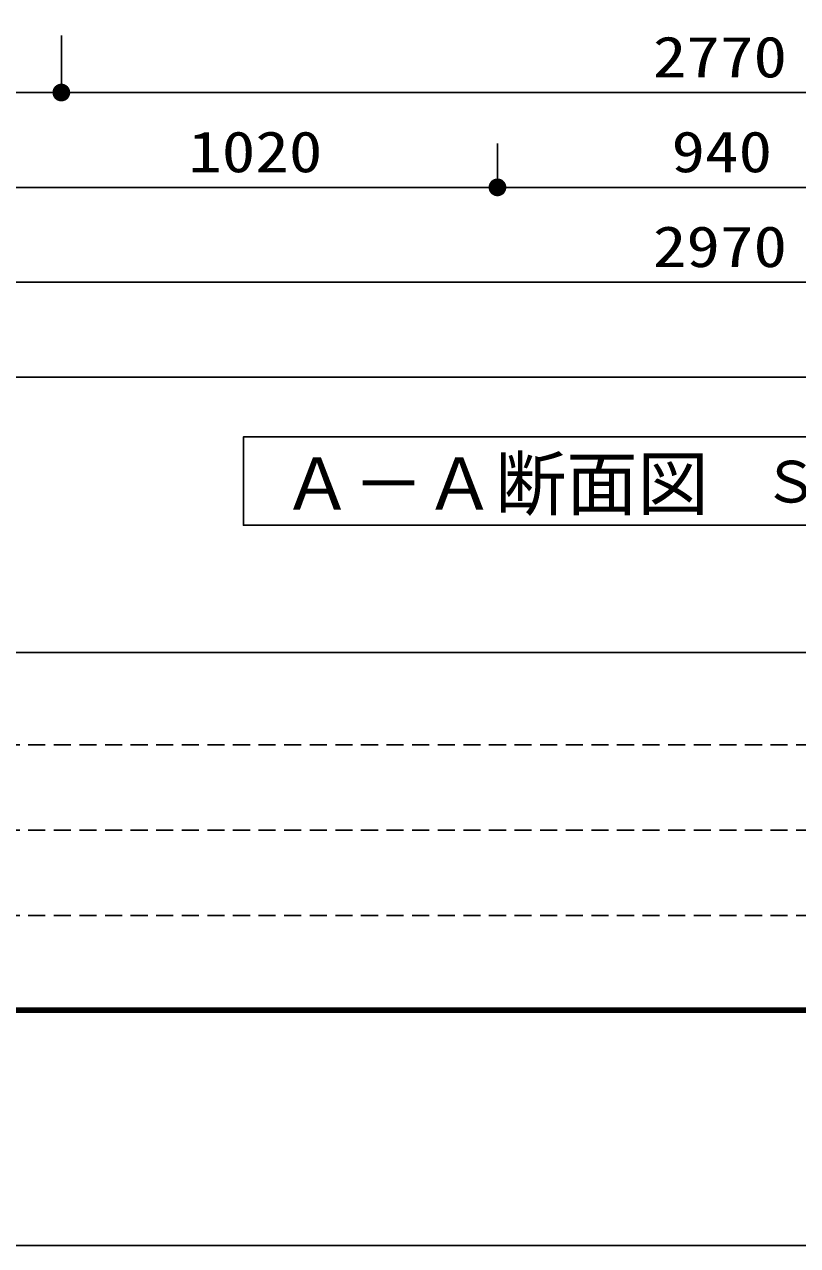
# Model space of a CAD drawing. Units: millimetres, scale not verified. Extents: x -8910 to 8910, y -6308 to 6308.
# Drawn here: x -6446 to -4815, y -6308 to -3732 of the extents above; entities that cross this region are included whole.
import ezdxf
from ezdxf.enums import TextEntityAlignment as Align

# ---------------------------------------------------------------- set-up
doc = ezdxf.new("R2010")
doc.units = ezdxf.units.MM
doc.header["$LTSCALE"] = 30
doc.linetypes.add('DASHED1', pattern=[1.8, 1.2, -0.6])
for name, color, linetype, lineweight in [('0-1_空気管', 3, 'Continuous', 25), ('1-2_00クル-フ-6寸法', 132, 'Continuous', 25), ('1-5_図面枠', 7, 'Continuous', 25), ('1-6_Axis_waku', 7, 'Continuous', 25)]:
    doc.layers.add(name, color=color, linetype=linetype, lineweight=lineweight)
doc.styles.add('ＭＳ ゴシック', font='')
doc.styles.get('ＭＳ ゴシック').set_extended_font_data('MS Gothic')

msp = doc.modelspace()

# ---------------------------------------------------------------- linework, layer by layer
at = {"layer": '0-1_空気管'}
msp.add_lwpolyline([(-3954.84, -4602.13), (-5984.17, -4602.13), (-5984.17, -4788.44), (-3954.84, -4788.44)], close=True, dxfattribs=at)
at = {"layer": '1-2_00クル-フ-6寸法', "color": 4}
for p, q in [((-6368.11, -3755.7), (-6368.11, -3875.7)), ((-6368.11, -3755.7), (-6368.11, -3875.7)), ((-6468.11, -3875.7), (-6368.11, -3875.7)), ((-6368.11, -3875.7), (-3598.07, -3875.7)), ((-5448.09, -3983.25), (-5448.09, -4075.7)), ((-5448.09, -3983.25), (-5448.09, -4075.7)), ((-5448.09, -4075.7), (-6468.11, -4075.7)), ((-4508.09, -4075.7), (-5448.09, -4075.7)), ((-6468.11, -4275.7), (-3498.07, -4275.7)), ((-2768.09, -4475.7), (-6468.11, -4475.7))]:
    msp.add_line(p, q, dxfattribs=at)
at = {"layer": '1-2_00クル-フ-6寸法'}
for points in [[(-6368.11, -3875.7), (-6383.28, -3864.68), (-6381.78, -3862.86)], [(-6368.11, -3875.7), (-6383.28, -3864.68), (-6381.78, -3862.86)], [(-6368.11, -3875.7), (-6381.78, -3862.86), (-6380.06, -3861.25)], [(-6368.11, -3875.7), (-6381.78, -3862.86), (-6380.06, -3861.25)], [(-6368.11, -3875.7), (-6380.06, -3861.25), (-6378.16, -3859.87)], [(-6368.11, -3875.7), (-6380.06, -3861.25), (-6378.16, -3859.87)], [(-6368.11, -3875.7), (-6378.16, -3859.87), (-6376.09, -3858.73)], [(-6368.11, -3875.7), (-6378.16, -3859.87), (-6376.09, -3858.73)], [(-6368.11, -3875.7), (-6376.09, -3858.73), (-6373.9, -3857.87)], [(-6368.11, -3875.7), (-6376.09, -3858.73), (-6373.9, -3857.87)], [(-6368.11, -3875.7), (-6373.9, -3857.87), (-6371.62, -3857.28)], [(-6368.11, -3875.7), (-6373.9, -3857.87), (-6371.62, -3857.28)], [(-6368.11, -3875.7), (-6371.62, -3857.28), (-6369.29, -3856.98)], [(-6368.11, -3875.7), (-6371.62, -3857.28), (-6369.29, -3856.98)], [(-6368.11, -3875.7), (-6369.29, -3856.98), (-6366.93, -3856.98)], [(-6368.11, -3875.7), (-6369.29, -3856.98), (-6366.93, -3856.98)], [(-6368.11, -3875.7), (-6366.93, -3856.98), (-6364.6, -3857.28)], [(-6368.11, -3875.7), (-6366.93, -3856.98), (-6364.6, -3857.28)], [(-6368.11, -3875.7), (-6364.6, -3857.28), (-6362.31, -3857.87)], [(-6368.11, -3875.7), (-6364.6, -3857.28), (-6362.31, -3857.87)], [(-6368.11, -3875.7), (-6362.31, -3857.87), (-6360.13, -3858.73)], [(-6368.11, -3875.7), (-6362.31, -3857.87), (-6360.13, -3858.73)], [(-6368.11, -3875.7), (-6360.13, -3858.73), (-6358.06, -3859.87)], [(-6368.11, -3875.7), (-6360.13, -3858.73), (-6358.06, -3859.87)], [(-6368.11, -3875.7), (-6358.06, -3859.87), (-6356.16, -3861.25)], [(-6368.11, -3875.7), (-6358.06, -3859.87), (-6356.16, -3861.25)], [(-6368.11, -3875.7), (-6356.16, -3861.25), (-6354.44, -3862.86)], [(-6368.11, -3875.7), (-6356.16, -3861.25), (-6354.44, -3862.86)], [(-6368.11, -3875.7), (-6354.44, -3862.86), (-6352.94, -3864.68)], [(-6368.11, -3875.7), (-6354.44, -3862.86), (-6352.94, -3864.68)], [(-6368.11, -3875.7), (-6386.86, -3875.7), (-6386.71, -3873.35)], [(-6368.11, -3875.7), (-6386.86, -3875.7), (-6386.71, -3873.35)], [(-6368.11, -3875.7), (-6386.71, -3878.05), (-6386.86, -3875.7)], [(-6368.11, -3875.7), (-6386.71, -3878.05), (-6386.86, -3875.7)], [(-6368.11, -3875.7), (-6386.71, -3873.35), (-6386.27, -3871.03)], [(-6368.11, -3875.7), (-6386.71, -3873.35), (-6386.27, -3871.03)], [(-6368.11, -3875.7), (-6386.27, -3880.36), (-6386.71, -3878.05)], [(-6368.11, -3875.7), (-6386.27, -3880.36), (-6386.71, -3878.05)], [(-6368.11, -3875.7), (-6386.27, -3871.03), (-6385.54, -3868.8)], [(-6368.11, -3875.7), (-6386.27, -3871.03), (-6385.54, -3868.8)], [(-6368.11, -3875.7), (-6385.54, -3882.6), (-6386.27, -3880.36)], [(-6368.11, -3875.7), (-6385.54, -3882.6), (-6386.27, -3880.36)], [(-6368.11, -3875.7), (-6385.54, -3868.8), (-6384.54, -3866.66)], [(-6368.11, -3875.7), (-6385.54, -3868.8), (-6384.54, -3866.66)], [(-6368.11, -3875.7), (-6384.54, -3884.73), (-6385.54, -3882.6)], [(-6368.11, -3875.7), (-6384.54, -3884.73), (-6385.54, -3882.6)], [(-6368.11, -3875.7), (-6384.54, -3866.66), (-6383.28, -3864.68)], [(-6368.11, -3875.7), (-6384.54, -3866.66), (-6383.28, -3864.68)], [(-6368.11, -3875.7), (-6383.28, -3886.72), (-6384.54, -3884.73)], [(-6368.11, -3875.7), (-6383.28, -3886.72), (-6384.54, -3884.73)], [(-6368.11, -3875.7), (-6381.78, -3888.53), (-6383.28, -3886.72)], [(-6368.11, -3875.7), (-6381.78, -3888.53), (-6383.28, -3886.72)], [(-6368.11, -3875.7), (-6380.06, -3890.14), (-6381.78, -3888.53)], [(-6368.11, -3875.7), (-6380.06, -3890.14), (-6381.78, -3888.53)], [(-6368.11, -3875.7), (-6378.16, -3891.53), (-6380.06, -3890.14)], [(-6368.11, -3875.7), (-6378.16, -3891.53), (-6380.06, -3890.14)], [(-6368.11, -3875.7), (-6376.09, -3892.66), (-6378.16, -3891.53)], [(-6368.11, -3875.7), (-6376.09, -3892.66), (-6378.16, -3891.53)], [(-6368.11, -3875.7), (-6373.9, -3893.53), (-6376.09, -3892.66)], [(-6368.11, -3875.7), (-6373.9, -3893.53), (-6376.09, -3892.66)], [(-6368.11, -3875.7), (-6371.62, -3894.12), (-6373.9, -3893.53)], [(-6368.11, -3875.7), (-6371.62, -3894.12), (-6373.9, -3893.53)], [(-6368.11, -3875.7), (-6369.29, -3894.41), (-6371.62, -3894.12)], [(-6368.11, -3875.7), (-6369.29, -3894.41), (-6371.62, -3894.12)], [(-6368.11, -3875.7), (-6366.93, -3894.41), (-6369.29, -3894.41)], [(-6368.11, -3875.7), (-6366.93, -3894.41), (-6369.29, -3894.41)], [(-6368.11, -3875.7), (-6352.94, -3864.68), (-6351.68, -3866.66)], [(-6368.11, -3875.7), (-6352.94, -3864.68), (-6351.68, -3866.66)], [(-6368.11, -3875.7), (-6351.68, -3866.66), (-6350.68, -3868.8)], [(-6368.11, -3875.7), (-6351.68, -3866.66), (-6350.68, -3868.8)], [(-6368.11, -3875.7), (-6350.68, -3868.8), (-6349.95, -3871.03)], [(-6368.11, -3875.7), (-6350.68, -3868.8), (-6349.95, -3871.03)], [(-6368.11, -3875.7), (-6349.95, -3871.03), (-6349.51, -3873.35)], [(-6368.11, -3875.7), (-6349.95, -3871.03), (-6349.51, -3873.35)], [(-6368.11, -3875.7), (-6349.51, -3873.35), (-6349.36, -3875.7)], [(-6368.11, -3875.7), (-6349.51, -3873.35), (-6349.36, -3875.7)], [(-6368.11, -3875.7), (-6364.6, -3894.12), (-6366.93, -3894.41)], [(-6368.11, -3875.7), (-6362.31, -3893.53), (-6364.6, -3894.12)], [(-6368.11, -3875.7), (-6360.13, -3892.66), (-6362.31, -3893.53)], [(-6368.11, -3875.7), (-6358.06, -3891.53), (-6360.13, -3892.66)], [(-6368.11, -3875.7), (-6356.16, -3890.14), (-6358.06, -3891.53)], [(-6368.11, -3875.7), (-6354.44, -3888.53), (-6356.16, -3890.14)], [(-6368.11, -3875.7), (-6352.94, -3886.72), (-6354.44, -3888.53)], [(-6368.11, -3875.7), (-6351.68, -3884.73), (-6352.94, -3886.72)], [(-6368.11, -3875.7), (-6350.68, -3882.6), (-6351.68, -3884.73)], [(-6368.11, -3875.7), (-6349.95, -3880.36), (-6350.68, -3882.6)], [(-6368.11, -3875.7), (-6349.51, -3878.05), (-6349.95, -3880.36)], [(-6368.11, -3875.7), (-6349.36, -3875.7), (-6349.51, -3878.05)], [(-6368.11, -3875.7), (-6364.6, -3894.12), (-6366.93, -3894.41)], [(-6368.11, -3875.7), (-6362.31, -3893.53), (-6364.6, -3894.12)], [(-6368.11, -3875.7), (-6360.13, -3892.66), (-6362.31, -3893.53)], [(-6368.11, -3875.7), (-6358.06, -3891.53), (-6360.13, -3892.66)], [(-6368.11, -3875.7), (-6356.16, -3890.14), (-6358.06, -3891.53)], [(-6368.11, -3875.7), (-6354.44, -3888.53), (-6356.16, -3890.14)], [(-6368.11, -3875.7), (-6352.94, -3886.72), (-6354.44, -3888.53)], [(-6368.11, -3875.7), (-6351.68, -3884.73), (-6352.94, -3886.72)], [(-6368.11, -3875.7), (-6350.68, -3882.6), (-6351.68, -3884.73)], [(-6368.11, -3875.7), (-6349.95, -3880.36), (-6350.68, -3882.6)], [(-6368.11, -3875.7), (-6349.51, -3878.05), (-6349.95, -3880.36)], [(-6368.11, -3875.7), (-6349.36, -3875.7), (-6349.51, -3878.05)], [(-5448.09, -4075.7), (-5466.25, -4071.03), (-5465.52, -4068.8)], [(-5448.09, -4075.7), (-5466.25, -4071.03), (-5465.52, -4068.8)], [(-5448.09, -4075.7), (-5465.52, -4068.8), (-5464.52, -4066.66)], [(-5448.09, -4075.7), (-5465.52, -4068.8), (-5464.52, -4066.66)], [(-5448.09, -4075.7), (-5464.52, -4066.66), (-5463.26, -4064.68)], [(-5448.09, -4075.7), (-5464.52, -4066.66), (-5463.26, -4064.68)], [(-5448.09, -4075.7), (-5463.26, -4064.68), (-5461.76, -4062.86)], [(-5448.09, -4075.7), (-5463.26, -4064.68), (-5461.76, -4062.86)], [(-5448.09, -4075.7), (-5461.76, -4062.86), (-5460.04, -4061.25)], [(-5448.09, -4075.7), (-5461.76, -4062.86), (-5460.04, -4061.25)], [(-5448.09, -4075.7), (-5460.04, -4061.25), (-5458.14, -4059.87)], [(-5448.09, -4075.7), (-5460.04, -4061.25), (-5458.14, -4059.87)], [(-5448.09, -4075.7), (-5458.14, -4059.87), (-5456.07, -4058.73)], [(-5448.09, -4075.7), (-5458.14, -4059.87), (-5456.07, -4058.73)], [(-5448.09, -4075.7), (-5456.07, -4058.73), (-5453.88, -4057.87)], [(-5448.09, -4075.7), (-5456.07, -4058.73), (-5453.88, -4057.87)], [(-5448.09, -4075.7), (-5453.88, -4057.87), (-5451.6, -4057.28)], [(-5448.09, -4075.7), (-5453.88, -4057.87), (-5451.6, -4057.28)], [(-5448.09, -4075.7), (-5451.6, -4057.28), (-5449.27, -4056.98)], [(-5448.09, -4075.7), (-5451.6, -4057.28), (-5449.27, -4056.98)], [(-5448.09, -4075.7), (-5449.27, -4056.98), (-5446.91, -4056.98)], [(-5448.09, -4075.7), (-5449.27, -4056.98), (-5446.91, -4056.98)], [(-5448.09, -4075.7), (-5446.91, -4056.98), (-5444.58, -4057.28)], [(-5448.09, -4075.7), (-5446.91, -4056.98), (-5444.58, -4057.28)], [(-5448.09, -4075.7), (-5444.58, -4057.28), (-5442.3, -4057.87)], [(-5448.09, -4075.7), (-5444.58, -4057.28), (-5442.3, -4057.87)], [(-5448.09, -4075.7), (-5442.3, -4057.87), (-5440.11, -4058.73)], [(-5448.09, -4075.7), (-5442.3, -4057.87), (-5440.11, -4058.73)], [(-5448.09, -4075.7), (-5440.11, -4058.73), (-5438.04, -4059.87)], [(-5448.09, -4075.7), (-5440.11, -4058.73), (-5438.04, -4059.87)], [(-5448.09, -4075.7), (-5438.04, -4059.87), (-5436.14, -4061.25)], [(-5448.09, -4075.7), (-5438.04, -4059.87), (-5436.14, -4061.25)], [(-5448.09, -4075.7), (-5436.14, -4061.25), (-5434.42, -4062.86)], [(-5448.09, -4075.7), (-5436.14, -4061.25), (-5434.42, -4062.86)], [(-5448.09, -4075.7), (-5434.42, -4062.86), (-5432.92, -4064.68)], [(-5448.09, -4075.7), (-5434.42, -4062.86), (-5432.92, -4064.68)], [(-5448.09, -4075.7), (-5432.92, -4064.68), (-5431.66, -4066.66)], [(-5448.09, -4075.7), (-5432.92, -4064.68), (-5431.66, -4066.66)], [(-5448.09, -4075.7), (-5431.66, -4066.66), (-5430.66, -4068.8)], [(-5448.09, -4075.7), (-5431.66, -4066.66), (-5430.66, -4068.8)], [(-5448.09, -4075.7), (-5430.66, -4068.8), (-5429.93, -4071.03)], [(-5448.09, -4075.7), (-5430.66, -4068.8), (-5429.93, -4071.03)], [(-5448.09, -4075.7), (-5466.84, -4075.7), (-5466.69, -4073.35)], [(-5448.09, -4075.7), (-5466.84, -4075.7), (-5466.69, -4073.35)], [(-5448.09, -4075.7), (-5466.69, -4078.05), (-5466.84, -4075.7)], [(-5448.09, -4075.7), (-5466.69, -4078.05), (-5466.84, -4075.7)], [(-5448.09, -4075.7), (-5466.69, -4073.35), (-5466.25, -4071.03)], [(-5448.09, -4075.7), (-5466.69, -4073.35), (-5466.25, -4071.03)], [(-5448.09, -4075.7), (-5466.25, -4080.36), (-5466.69, -4078.05)], [(-5448.09, -4075.7), (-5466.25, -4080.36), (-5466.69, -4078.05)], [(-5448.09, -4075.7), (-5465.52, -4082.6), (-5466.25, -4080.36)], [(-5448.09, -4075.7), (-5465.52, -4082.6), (-5466.25, -4080.36)], [(-5448.09, -4075.7), (-5464.52, -4084.73), (-5465.52, -4082.6)], [(-5448.09, -4075.7), (-5464.52, -4084.73), (-5465.52, -4082.6)], [(-5448.09, -4075.7), (-5463.26, -4086.72), (-5464.52, -4084.73)], [(-5448.09, -4075.7), (-5463.26, -4086.72), (-5464.52, -4084.73)], [(-5448.09, -4075.7), (-5461.76, -4088.53), (-5463.26, -4086.72)], [(-5448.09, -4075.7), (-5461.76, -4088.53), (-5463.26, -4086.72)], [(-5448.09, -4075.7), (-5460.04, -4090.14), (-5461.76, -4088.53)], [(-5448.09, -4075.7), (-5460.04, -4090.14), (-5461.76, -4088.53)], [(-5448.09, -4075.7), (-5458.14, -4091.53), (-5460.04, -4090.14)], [(-5448.09, -4075.7), (-5458.14, -4091.53), (-5460.04, -4090.14)], [(-5448.09, -4075.7), (-5456.07, -4092.66), (-5458.14, -4091.53)], [(-5448.09, -4075.7), (-5456.07, -4092.66), (-5458.14, -4091.53)], [(-5448.09, -4075.7), (-5453.88, -4093.53), (-5456.07, -4092.66)], [(-5448.09, -4075.7), (-5453.88, -4093.53), (-5456.07, -4092.66)], [(-5448.09, -4075.7), (-5451.6, -4094.12), (-5453.88, -4093.53)], [(-5448.09, -4075.7), (-5451.6, -4094.12), (-5453.88, -4093.53)], [(-5448.09, -4075.7), (-5449.27, -4094.41), (-5451.6, -4094.12)], [(-5448.09, -4075.7), (-5449.27, -4094.41), (-5451.6, -4094.12)], [(-5448.09, -4075.7), (-5446.91, -4094.41), (-5449.27, -4094.41)], [(-5448.09, -4075.7), (-5446.91, -4094.41), (-5449.27, -4094.41)], [(-5448.09, -4075.7), (-5429.93, -4071.03), (-5429.49, -4073.35)], [(-5448.09, -4075.7), (-5429.93, -4071.03), (-5429.49, -4073.35)], [(-5448.09, -4075.7), (-5429.49, -4073.35), (-5429.34, -4075.7)], [(-5448.09, -4075.7), (-5429.49, -4073.35), (-5429.34, -4075.7)], [(-5448.09, -4075.7), (-5444.58, -4094.12), (-5446.91, -4094.41)], [(-5448.09, -4075.7), (-5442.3, -4093.53), (-5444.58, -4094.12)], [(-5448.09, -4075.7), (-5440.11, -4092.66), (-5442.3, -4093.53)], [(-5448.09, -4075.7), (-5438.04, -4091.53), (-5440.11, -4092.66)], [(-5448.09, -4075.7), (-5436.14, -4090.14), (-5438.04, -4091.53)], [(-5448.09, -4075.7), (-5434.42, -4088.53), (-5436.14, -4090.14)], [(-5448.09, -4075.7), (-5432.92, -4086.72), (-5434.42, -4088.53)], [(-5448.09, -4075.7), (-5431.66, -4084.73), (-5432.92, -4086.72)], [(-5448.09, -4075.7), (-5430.66, -4082.6), (-5431.66, -4084.73)], [(-5448.09, -4075.7), (-5429.93, -4080.36), (-5430.66, -4082.6)], [(-5448.09, -4075.7), (-5429.49, -4078.05), (-5429.93, -4080.36)], [(-5448.09, -4075.7), (-5429.34, -4075.7), (-5429.49, -4078.05)], [(-5448.09, -4075.7), (-5444.58, -4094.12), (-5446.91, -4094.41)], [(-5448.09, -4075.7), (-5442.3, -4093.53), (-5444.58, -4094.12)], [(-5448.09, -4075.7), (-5440.11, -4092.66), (-5442.3, -4093.53)], [(-5448.09, -4075.7), (-5438.04, -4091.53), (-5440.11, -4092.66)], [(-5448.09, -4075.7), (-5436.14, -4090.14), (-5438.04, -4091.53)], [(-5448.09, -4075.7), (-5434.42, -4088.53), (-5436.14, -4090.14)], [(-5448.09, -4075.7), (-5432.92, -4086.72), (-5434.42, -4088.53)], [(-5448.09, -4075.7), (-5431.66, -4084.73), (-5432.92, -4086.72)], [(-5448.09, -4075.7), (-5430.66, -4082.6), (-5431.66, -4084.73)], [(-5448.09, -4075.7), (-5429.93, -4080.36), (-5430.66, -4082.6)], [(-5448.09, -4075.7), (-5429.49, -4078.05), (-5429.93, -4080.36)], [(-5448.09, -4075.7), (-5429.34, -4075.7), (-5429.49, -4078.05)]]:
    msp.add_solid(points, dxfattribs=at)
at = {"layer": '1-5_図面枠'}
msp.add_lwpolyline([(-8910, -6307.5), (-8910, 6307.5), (8910, 6307.5), (8910, -6307.5)], close=True, dxfattribs=at)
at = {"layer": '1-6_Axis_waku'}
for p, q in [((-7770, -5056.5), (8400, -5056.5)), ((8408.4, -5814.9), (-7778.4, -5814.9)), ((8407.8, -5814.3), (-7777.8, -5814.3)), ((8407.2, -5813.7), (-7777.2, -5813.7)), ((8406.6, -5813.1), (-7776.6, -5813.1)), ((8406, -5812.5), (-7776, -5812.5)), ((8405.4, -5811.9), (-7775.4, -5811.9)), ((8404.8, -5811.3), (-7774.8, -5811.3)), ((8404.2, -5810.7), (-7774.2, -5810.7)), ((8403.6, -5810.1), (-7773.6, -5810.1)), ((8403, -5809.5), (-7773, -5809.5)), ((8402.4, -5808.9), (-7772.4, -5808.9)), ((8401.8, -5808.3), (-7771.8, -5808.3)), ((8401.2, -5807.7), (-7771.2, -5807.7)), ((8400.6, -5807.1), (-7770.6, -5807.1)), ((-7770, -5806.5), (8400, -5806.5))]:
    msp.add_line(p, q, dxfattribs=at)
at = {"layer": '1-6_Axis_waku', "linetype": 'DASHED1'}
for p, q in [((240, -5251.5), (-7770, -5251.5)), ((240, -5431.5), (-7770, -5431.5)), ((240, -5611.5), (-7770, -5611.5))]:
    msp.add_line(p, q, dxfattribs=at)

# ---------------------------------------------------------------- texts
at = {"layer": '0-1_空気管', "color": 4, "style": 'ＭＳ ゴシック'}
for s, height, p in [('Ａ－Ａ断面図', 110, (-5902.92, -4788.41)), ('Ｓ＝１／３０', 87.98, (-4889.37, -4766.74))]:
    msp.add_text(s, height=height, dxfattribs=at).set_placement(p, align=Align.BOTTOM_LEFT)
at = {"layer": '1-2_00クル-フ-6寸法', "color": 3, "style": 'ＭＳ ゴシック', "width": 1.2}
for s, p in [('2770', (-5120.23, -3869.85)), ('1020', (-6100.39, -4069.85)), ('940', (-5080.95, -4069.85)), ('2970', (-5120.23, -4269.85))]:
    msp.add_text(s, height=86.66, dxfattribs=at).set_placement(p, align=Align.BOTTOM_LEFT)

doc.saveas('drawing.dxf')
